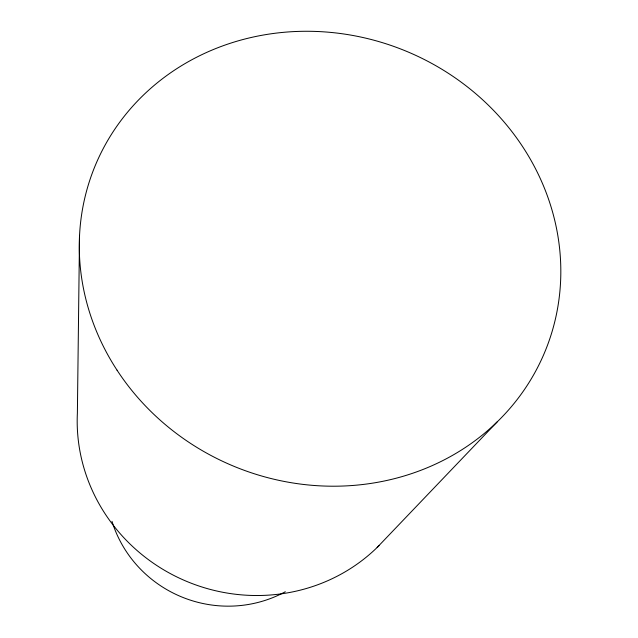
<?xml version="1.0" encoding="UTF-8"?>
<svg xmlns="http://www.w3.org/2000/svg" width="638" height="638" viewBox="0 0 638 638"><rect width="100%" height="100%" fill="white"/><g stroke="black" fill="none" stroke-linecap="round" stroke-linejoin="round"><path stroke-width="0.96" d="M79.535 235.358L77.381 413.121A175.57 168.376 22.2 0 0 183.832 580.173A175.57 168.376 22.2 0 0 379.251 545.386M377.138 547.476L497.106 421.965M285.314 591.737A119.617 116.339 22.2 0 1 112.001 521.366M117.049 370.192A243.349 224.72 22.2 0 0 533.679 374.745A243.349 224.72 22.2 0 0 309.406 31.286A243.349 224.72 22.2 0 0 117.049 370.192"/></g></svg>
